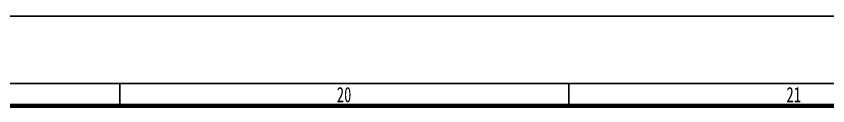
# Model space of a CAD drawing. Header units: inches. Extents: x 47316 to 59086, y 3141 to 11743.
# Drawn here: x 52144.9 to 52325.5, y 6439 to 6459 of the extents above; entities that cross this region are included whole.
import ezdxf

# ---------------------------------------------------------------- set-up
doc = ezdxf.new("R2010")
doc.units = ezdxf.units.IN
doc.header["$MEASUREMENT"] = 0
doc.styles.add('MtX_FangSong_GB2312', font='')
doc.styles.get('MtX_FangSong_GB2312').set_extended_font_data('FangSong_GB2312')

msp = doc.modelspace()

# ---------------------------------------------------------------- linework, layer by layer
at = {"color": 0}
for p, q in [((55003.93, 6459.03), (50247.93, 6459.03)), ((50267.93, 6444.03), (54956.93, 6444.03))]:
    msp.add_line(p, q, dxfattribs=at)
for p, q in [((52167.93, 6439.03), (52167.93, 6444.03)), ((52267.93, 6439.03), (52267.93, 6444.03))]:
    msp.add_line(p, q)
at = {"color": 0, "lineweight": 70}
msp.add_line((50267.93, 6439.03), (54983.93, 6439.03), dxfattribs=at)

# ---------------------------------------------------------------- texts
at = {"style": 'MtX_FangSong_GB2312', "width": 0.7}
for s, p in [('20', (52216.25, 6439.83)), ('21', (52316.35, 6439.83))]:
    msp.add_text(s, height=3.4, dxfattribs=at).set_placement(p)

doc.saveas('drawing.dxf')
